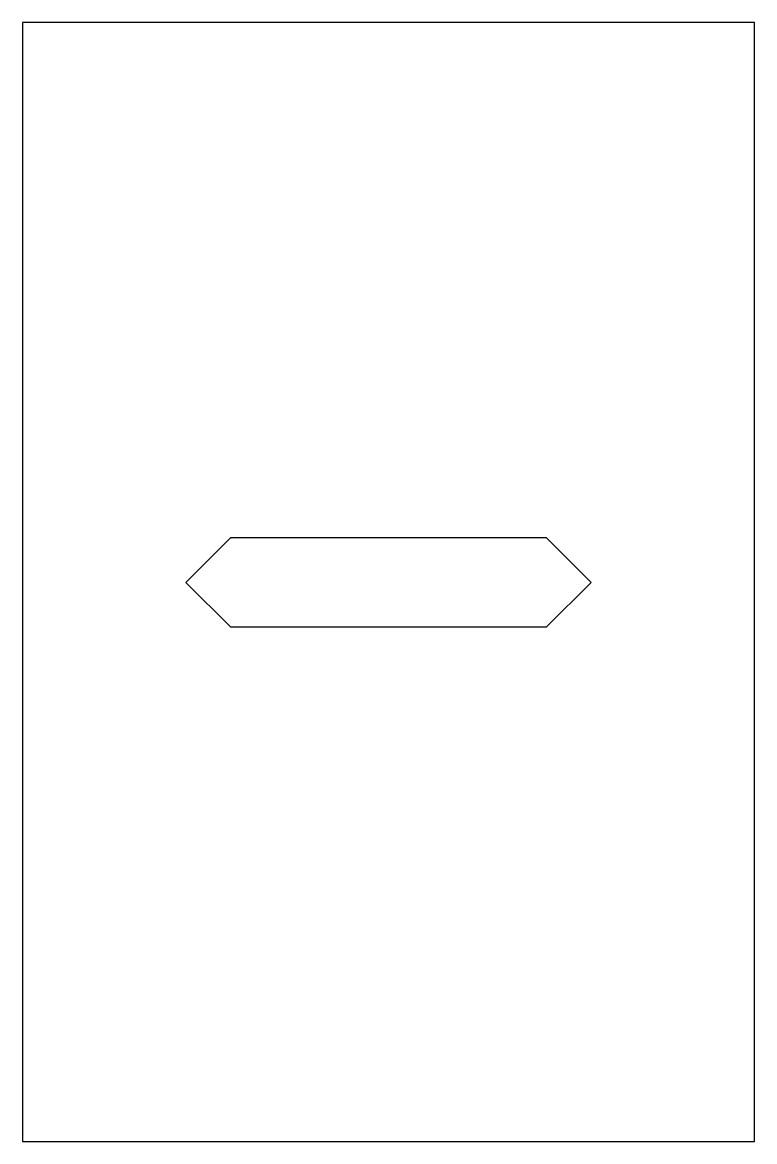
# Model space of a CAD drawing. Header units: millimetres. Extents: x -24 to 24, y -36.7 to 36.7.
import ezdxf

# ---------------------------------------------------------------- set-up
doc = ezdxf.new("R2010")
doc.units = ezdxf.units.MM
doc.layers.get('0').update_dxf_attribs({"linetype": 'CONTINUOUS'})

msp = doc.modelspace()

# ---------------------------------------------------------------- linework, layer by layer
for points in [[(-24, -36.7), (24, -36.7), (24, 36.7), (-24, 36.7)], [(-10.342, -2.971), (-13.29, -0.023), (-10.342, 2.926), (10.342, 2.926), (13.29, -0.023), (10.342, -2.971)]]:
    msp.add_lwpolyline(points, close=True)

doc.saveas('drawing.dxf')
